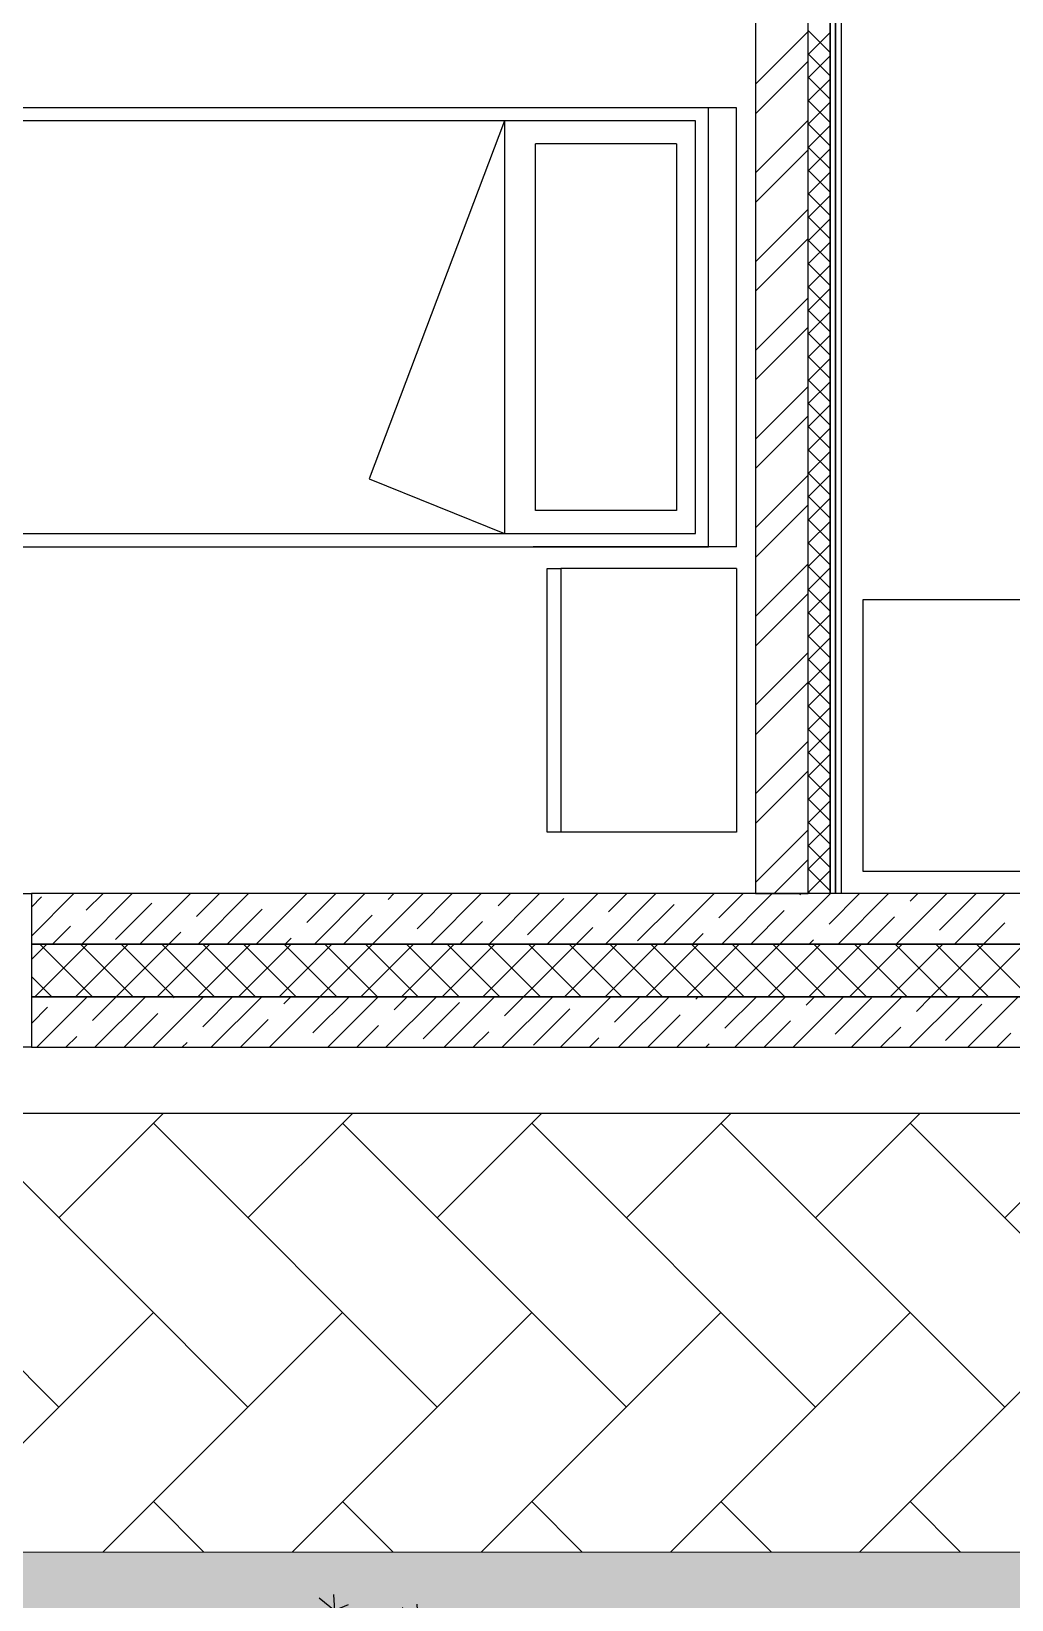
# Model space of a CAD drawing. Header units: millimetres. Extents: x 53645 to 137188, y 78097 to 135533.
# Drawn here: x 70531 to 72765, y 83594 to 87167 of the extents above; entities that cross this region are included whole.
import ezdxf

# ---------------------------------------------------------------- set-up
doc = ezdxf.new("R2010")
doc.units = ezdxf.units.MM
for name, color, linetype, lineweight in [('GP-graas', 94, 'Continuous', 9), ('GP-POKRITIE1', 7, 'Continuous', 9), ('stair1', 7, 'Continuous', 15)]:
    doc.layers.add(name, color=color, linetype=linetype, lineweight=lineweight)
doc.layers.add('line 1 GP', color=90, linetype='Continuous', lineweight=0, plot=False)
doc.layers.add('tree', color=67, linetype='Continuous')

# ---------------------------------------------------------------- blocks, each defined once
blk = doc.blocks.new('_F85QCL')
at = {"color": 0}
for p, q in [((70.8, 224.4), (55, 200.3)), ((60.6, 226.2), (67.1, 201.2)), ((12.9, 218.4), (-2.8, 194.3)), ((2.7, 220.3), (9.2, 195.3)), ((43.9, 215), (28.2, 190.9)), ((33.7, 216.8), (40.2, 191.8)), ((52.3, 214.2), (75.4, 212.3)), ((104.1, 213.3), (88.4, 189.2)), ((94, 215.1), (100.4, 190.1)), ((-47.3, 206.4), (-63, 182.3)), ((-57.5, 208.2), (-51, 183.2)), ((-5.9, 199.6), (0.6, 174.6)), ((-5.6, 208.2), (17.6, 206.4)), ((25.4, 204.8), (48.5, 202.9)), ((85.6, 203.1), (108.8, 201.2)), ((-85.2, 189.2), (-100.9, 165.1)), ((-95.3, 191), (-88.9, 166)), ((-65.8, 196.2), (-42.7, 194.3)), ((-14.2, 187.6), (9, 185.7)), ((4.3, 197.8), (-11.4, 173.7)), ((-103.7, 179), (-80.5, 177.1)), ((-41.7, 173.8), (-18.6, 172)), ((-23.2, 184), (-39, 159.9)), ((-33.4, 185.9), (-26.9, 160.9)), ((-124.7, 170.3), (-140.5, 146.2)), ((-134.9, 172.1), (-128.4, 147.1)), ((-76.4, 161.8), (-69.9, 136.8)), ((64.6, 166.8), (48.8, 142.7)), ((54.4, 168.7), (60.9, 143.7)), ((102.4, 163.4), (86.7, 139.3)), ((92.2, 165.2), (98.7, 140.2)), ((140.3, 163.4), (124.5, 139.3)), ((130.1, 165.2), (136.6, 140.2)), ((173, 166.8), (157.2, 142.7)), ((162.8, 168.7), (169.3, 143.7)), ((-143.3, 160.1), (-120.1, 158.2)), ((-84.8, 149.8), (-61.6, 147.9)), ((-66.2, 159.9), (-82, 135.9)), ((46, 156.6), (69.2, 154.8)), ((83.9, 153.2), (107.1, 151.3)), ((121.8, 153.2), (144.9, 151.3)), ((154.4, 156.6), (177.6, 154.8)), ((-109.2, 130.7), (-125, 106.6)), ((-119.4, 132.6), (-113, 107.6)), ((155.8, 134.1), (140, 110.1)), ((145.6, 136), (152.1, 111)), ((-160.7, 111.9), (-154.3, 86.9)), ((-127.8, 120.5), (-104.6, 118.7)), ((-30.1, 118.7), (-45.8, 94.6)), ((-40.3, 120.5), (-33.8, 95.5)), ((47.5, 111.9), (54, 86.9)), ((102.4, 118.7), (86.7, 94.6)), ((92.2, 120.5), (98.7, 95.5)), ((137.2, 124), (160.4, 122.1)), ((180.3, 111.9), (203.4, 110.1)), ((198.8, 122.1), (183, 98)), ((188.6, 124), (195.1, 99)), ((-169.1, 99.9), (-145.9, 98)), ((-150.5, 110.1), (-166.3, 86)), ((-48.6, 108.5), (-25.5, 106.6)), ((39.1, 99.9), (62.3, 98)), ((57.7, 110.1), (41.9, 86)), ((83.9, 108.5), (107.1, 106.6)), ((245.3, 106.6), (229.5, 82.6)), ((235.1, 108.5), (241.6, 83.5)), ((-9.4, 87.7), (-25.2, 63.6)), ((-19.6, 89.6), (-13.1, 64.6)), ((124.8, 96.3), (109, 72.2)), ((114.6, 98.2), (121.1, 73.2)), ((191.9, 96.3), (176.2, 72.2)), ((181.7, 98.2), (188.2, 73.2)), ((226.7, 96.4), (249.9, 94.6)), ((-171.2, 79.1), (-187, 55)), ((-181.4, 81), (-174.9, 56)), ((-28, 77.5), (-4.8, 75.7)), ((106.3, 86.1), (129.4, 84.3)), ((155.8, 82.6), (140, 58.5)), ((145.6, 84.4), (152.1, 59.4)), ((173.4, 86.1), (196.5, 84.3)), ((-189.7, 68.9), (-166.6, 67.1)), ((137.2, 72.4), (160.4, 70.5)), ((210.8, 63.6), (195.1, 39.6)), ((200.6, 65.5), (207.1, 40.5)), ((228.2, 62), (234.7, 37)), ((-160.7, 50), (-154.3, 25)), ((192.3, 53.4), (215.5, 51.6)), ((219.8, 50), (243, 48.2)), ((238.4, 60.2), (222.6, 36.1)), ((-212.4, 38), (-205.9, 13)), ((-169.1, 38), (-145.9, 36.1)), ((-150.5, 48.2), (-166.3, 24.1)), ((76.7, 38), (83.2, 13)), ((157.6, 38), (164.1, 13)), ((-220.7, 25.9), (-197.5, 24.1)), ((-202.2, 36.1), (-217.9, 12)), ((-97.2, 25.8), (-113, 1.7)), ((-107.4, 27.7), (-100.9, 2.6)), ((68.4, 25.9), (91.6, 24.1)), ((86.9, 36.1), (71.2, 12)), ((149.3, 25.9), (172.5, 24.1)), ((167.8, 36.1), (152.1, 12)), ((200.6, 25.9), (207.1, 0.9)), ((-115.7, 15.6), (-92.6, 13.8)), ((192.3, 13.9), (215.5, 12)), ((210.8, 24.1), (195.1, 0)), ((245.3, 5.2), (229.5, -18.9)), ((235.1, 7), (241.6, -18)), ((-179.8, -5.2), (-195.6, -29.2)), ((-190, -3.3), (-183.5, -28.3)), ((52.5, -10.3), (36.8, -34.4)), ((42.3, -8.5), (48.8, -33.5)), ((191.9, -10.3), (176.2, -34.4)), ((181.7, -8.5), (188.2, -33.5)), ((226.7, -5), (249.9, -6.9)), ((-198.3, -15.3), (-175.2, -17.2)), ((34, -20.5), (57.2, -22.4)), ((173.4, -20.5), (196.5, -22.4)), ((-14.6, -27.5), (-30.4, -51.6)), ((-24.8, -25.7), (-18.3, -50.7)), ((143.9, -36), (150.3, -61)), ((-193.6, -41.3), (-209.3, -65.3)), ((-203.8, -39.4), (-197.3, -64.4)), ((-33.1, -37.7), (-10, -39.6)), ((135.5, -48), (158.7, -49.9)), ((154.1, -37.8), (138.3, -61.9)), ((222.9, -43), (207.1, -67.1)), ((212.7, -41.1), (219.2, -66.1)), ((-212.1, -51.5), (-188.9, -53.3)), ((-140.2, -53.3), (-156, -77.4)), ((-150.4, -51.5), (-143.9, -76.5)), ((204.4, -53.2), (227.5, -55)), ((253.9, -55), (238.1, -79.1)), ((243.7, -53.2), (250.2, -78.2)), ((-158.8, -63.5), (-135.6, -65.3)), ((169.5, -68.8), (153.8, -92.9)), ((159.3, -66.9), (165.8, -91.9)), ((235.3, -65.2), (258.5, -67.1)), ((-183.2, -82.5), (-199, -106.6)), ((-193.4, -80.7), (-187, -105.7)), ((-93.8, -84.3), (-109.5, -108.3)), ((-104, -82.4), (-97.5, -107.4)), ((86.9, -77.4), (71.2, -101.5)), ((76.7, -75.5), (83.2, -100.5)), ((151, -79), (174.2, -80.8)), ((-201.8, -92.7), (-178.6, -94.6)), ((-112.3, -94.5), (-89.1, -96.3)), ((-19.6, -97.9), (-13.1, -122.9)), ((68.4, -87.6), (91.6, -89.4)), ((216, -92.9), (200.3, -116.9)), ((205.8, -91), (212.3, -116)), ((-136.8, -108.3), (-152.5, -132.4)), ((-147, -106.5), (-140.5, -131.5)), ((-28, -109.9), (-4.8, -111.8)), ((-9.4, -99.7), (-25.2, -123.8)), ((126.5, -104.9), (110.8, -129)), ((116.3, -103), (122.8, -128.1)), ((197.5, -103), (220.6, -104.9)), ((-155.3, -118.5), (-132.1, -120.4)), ((108, -115.1), (131.1, -116.9)), ((174.7, -120.4), (158.9, -144.5)), ((164.5, -118.5), (171, -143.5)), ((-57.6, -134.1), (-73.4, -158.2)), ((-67.8, -132.3), (-61.3, -157.3)), ((156.2, -130.6), (179.3, -132.4)), ((-119.6, -147.9), (-135.3, -172)), ((-129.8, -146), (-123.3, -171)), ((-76.2, -144.3), (-53, -146.2)), ((50.8, -147.9), (35, -172)), ((40.6, -146), (47.1, -171)), ((-138.1, -158.1), (-114.9, -159.9)), ((32.3, -158.1), (55.4, -159.9)), ((-98.8, -173.6), (-92.3, -198.6)), ((-14.6, -170.3), (-30.4, -194.3)), ((-24.8, -168.4), (-18.3, -193.4)), ((86.9, -170.3), (71.2, -194.3)), ((76.7, -168.4), (83.2, -193.4)), ((-107.1, -185.6), (-84, -187.4)), ((-88.6, -175.4), (-104.3, -199.5)), ((-62.8, -182.3), (-78.5, -206.4)), ((-73, -180.4), (-66.5, -205.4)), ((-33.1, -180.4), (-10, -182.3)), ((68.4, -180.4), (91.6, -182.3)), ((138.6, -184), (122.8, -208.1)), ((128.4, -182.2), (134.9, -207.2)), ((-81.3, -192.5), (-58.1, -194.3)), ((120, -194.2), (143.2, -196)), ((-31.8, -208.1), (-47.6, -232.2)), ((-42, -206.2), (-35.5, -231.2)), ((68.1, -209.7), (74.6, -234.7)), ((-50.3, -218.3), (-27.2, -220.1)), ((31.9, -215), (16.1, -239)), ((21.7, -213.1), (28.2, -238.1)), ((59.8, -221.7), (83, -223.6)), ((78.3, -211.5), (62.6, -235.6)), ((13.3, -225.2), (36.5, -227))]:
    blk.add_line(p, q, dxfattribs=at)
blk = doc.blocks.new('bed')
at = {"color": 0, "ltscale": 20}
for p, q in [((25893.6, 70641.3), (25893.6, 69641.3)), ((27893.6, 70641.3), (25893.6, 70641.3)), ((27893.6, 69641.3), (27893.6, 70641.3)), ((27957.1, 70641.3), (27893.6, 70641.3)), ((27957.1, 69641.3), (27957.1, 70641.3)), ((27863.6, 70611.3), (26023.6, 70611.3)), ((27428.7, 70611.3), (27120.6, 69796.1)), ((27428.7, 70611.3), (27428.7, 69671.3)), ((27863.6, 69671.3), (27863.6, 70611.3)), ((27499.2, 69723.6), (27499.2, 70559.1)), ((27820.7, 70559.1), (27499.2, 70559.1)), ((27820.7, 70559.1), (27820.7, 69723.6)), ((25923.6, 70511.3), (25923.6, 69771.3)), ((27120.6, 69796.1), (27428.7, 69671.3)), ((27820.7, 69723.6), (27499.2, 69723.6)), ((26023.6, 69671.3), (27863.6, 69671.3)), ((25893.6, 69641.3), (27893.6, 69641.3)), ((27893.6, 69641.3), (27493.6, 69641.3)), ((27957.1, 69641.3), (27893.6, 69641.3))]:
    blk.add_line(p, q, dxfattribs=at)
for centre, start, end in [((26023.6, 70511.3), 90, 180), ((26023.6, 69771.3), 180, 270)]:
    blk.add_arc(centre, 100, start, end, dxfattribs=at)
blk = doc.blocks.new('3432')
at = {"color": 0}
for p, q in [((-6963.9, 1240.3), (-7363.9, 1240.3)), ((-7363.9, 1240.3), (-7363.9, 640.3)), ((-6963.9, 1240.3), (-6963.9, 640.3)), ((-6963.9, 640.3), (-7363.9, 640.3))]:
    blk.add_line(p, q, dxfattribs=at)
for points in [[(-6920.4, 3829.5), (-6920.4, 500)], [(-6800.4, 500), (-6800.4, 2729.5)], [(-6800.4, 565.1), (-6800.4, 2729.5)], [(-6750.4, 2729.5), (-6750.4, 500)], [(-6750.4, 500), (-6750.4, 2729.5)], [(-6737.9, 2729.5), (-6737.9, 500)], [(-6737.9, 500), (-6737.9, 2729.5)], [(-6725.4, 2729.5), (-6725.4, 500)], [(-6750.4, 2415.8), (-6800.4, 2465.8)], [(-6920.4, 2343.6), (-6800.4, 2463.6)], [(-6800.4, 2411.6), (-6750.4, 2461.6)], [(-6920.4, 2276.2), (-6800.4, 2396.2)], [(-6750.4, 2362.7), (-6800.4, 2412.7)], [(-6800.4, 2358.6), (-6750.4, 2408.6)], [(-6750.4, 2309.7), (-6800.4, 2359.7)], [(-6800.4, 2305.5), (-6750.4, 2355.5)], [(-6750.4, 2256.7), (-6800.4, 2306.7)], [(-6800.4, 2252.5), (-6750.4, 2302.5)], [(-6920.4, 2141.5), (-6800.4, 2261.5)], [(-6750.4, 2203.7), (-6800.4, 2253.7)], [(-6800.4, 2199.5), (-6750.4, 2249.5)], [(-6920.4, 2074.1), (-6800.4, 2194.1)], [(-6750.4, 2150.6), (-6800.4, 2200.6)], [(-6800.4, 2146.4), (-6750.4, 2196.4)], [(-6750.4, 2097.6), (-6800.4, 2147.6)], [(-6800.4, 2093.4), (-6750.4, 2143.4)], [(-6750.4, 2044.6), (-6800.4, 2094.6)], [(-6800.4, 2040.4), (-6750.4, 2090.4)], [(-6920.4, 1939.4), (-6800.4, 2059.4)], [(-6750.4, 1991.5), (-6800.4, 2041.5)], [(-6800.4, 1987.3), (-6750.4, 2037.3)], [(-6920.4, 1872.1), (-6800.4, 1992.1)], [(-6750.4, 1938.5), (-6800.4, 1988.5)], [(-6800.4, 1934.3), (-6750.4, 1984.3)], [(-6750.4, 1885.5), (-6800.4, 1935.5)], [(-6800.4, 1881.3), (-6750.4, 1931.3)], [(-6750.4, 1832.4), (-6800.4, 1882.4)], [(-6800.4, 1828.2), (-6750.4, 1878.2)], [(-6920.4, 1737.4), (-6800.4, 1857.4)], [(-6750.4, 1779.4), (-6800.4, 1829.4)], [(-6800.4, 1775.2), (-6750.4, 1825.2)], [(-6920.4, 1670), (-6800.4, 1790)], [(-6750.4, 1726.4), (-6800.4, 1776.4)], [(-6800.4, 1722.2), (-6750.4, 1772.2)], [(-6750.4, 1673.3), (-6800.4, 1723.3)], [(-6800.4, 1669.1), (-6750.4, 1719.1)], [(-6920.4, 1535.3), (-6800.4, 1655.3)], [(-6750.4, 1620.3), (-6800.4, 1670.3)], [(-6800.4, 1616.1), (-6750.4, 1666.1)], [(-6750.4, 1567.3), (-6800.4, 1617.3)], [(-6800.4, 1563.1), (-6750.4, 1613.1)], [(-6920.4, 1468), (-6800.4, 1588)], [(-6750.4, 1514.2), (-6800.4, 1564.2)], [(-6800.4, 1510), (-6750.4, 1560)], [(-6750.4, 1461.2), (-6800.4, 1511.2)], [(-6800.4, 1457), (-6750.4, 1507)], [(-6920.4, 1333.3), (-6800.4, 1453.3)], [(-6750.4, 1408.2), (-6800.4, 1458.2)], [(-6800.4, 1404), (-6750.4, 1454)], [(-6750.4, 1355.1), (-6800.4, 1405.1)], [(-6800.4, 1350.9), (-6750.4, 1400.9)], [(-6920.4, 1265.9), (-6800.4, 1385.9)], [(-6750.4, 1302.1), (-6800.4, 1352.1)], [(-6800.4, 1297.9), (-6750.4, 1347.9)], [(-6750.4, 1249.1), (-6800.4, 1299.1)], [(-6800.4, 1244.9), (-6750.4, 1294.9)], [(-6920.4, 1131.2), (-6800.4, 1251.2)], [(-6750.4, 1196), (-6800.4, 1246)], [(-6800.4, 1191.8), (-6750.4, 1241.8)], [(-6920.4, 1063.9), (-6800.4, 1183.9)], [(-6750.4, 1143), (-6800.4, 1193)], [(-6800.4, 1138.8), (-6750.4, 1188.8)], [(-6750.4, 1090), (-6800.4, 1140)], [(-6800.4, 1085.8), (-6750.4, 1135.8)], [(-6750.4, 1036.9), (-6800.4, 1086.9)], [(-6800.4, 1032.7), (-6750.4, 1082.7)], [(-6920.4, 929.2), (-6800.4, 1049.2)], [(-6750.4, 983.9), (-6800.4, 1033.9)], [(-6800.4, 979.7), (-6750.4, 1029.7)], [(-6920.4, 861.8), (-6800.4, 981.8)], [(-6750.4, 930.9), (-6800.4, 980.9)], [(-6800.4, 926.7), (-6750.4, 976.7)], [(-6750.4, 877.8), (-6800.4, 927.8)], [(-6800.4, 873.6), (-6750.4, 923.6)], [(-6750.4, 824.8), (-6800.4, 874.8)], [(-6800.4, 820.6), (-6750.4, 870.6)], [(-6920.4, 727.1), (-6800.4, 847.1)], [(-6750.4, 771.8), (-6800.4, 821.8)], [(-6800.4, 767.6), (-6750.4, 817.6)], [(-6920.4, 659.8), (-6800.4, 779.8)], [(-6750.4, 718.7), (-6800.4, 768.7)], [(-6800.4, 714.5), (-6750.4, 764.5)], [(-6750.4, 665.7), (-6800.4, 715.7)], [(-6800.4, 661.5), (-6750.4, 711.5)], [(-6920.4, 525.1), (-6800.4, 645.1)], [(-6750.4, 612.7), (-6800.4, 662.7)], [(-6800.4, 608.5), (-6750.4, 658.5)], [(-6750.4, 559.6), (-6800.4, 609.6)], [(-6878.1, 500), (-6800.4, 577.7)], [(-6800.4, 555.4), (-6750.4, 605.4)], [(-6800.4, 500), (-6800.4, 565.1)], [(-6750.4, 506.6), (-6800.4, 556.6)], [(-6800.4, 502.4), (-6750.4, 552.4)], [(-6796.9, 500), (-6800.4, 503.6)], [(-8570.4, 403), (-8473.4, 500)], [(-3950.5, 500), (-8570.4, 500)], [(-8570.4, 500), (-8570.4, 385)], [(-8570.4, 469.2), (-8547.3, 492.4)], [(-8455.8, 385), (-8340.8, 500)], [(-8445.2, 461.9), (-8407.1, 500)], [(-8378.9, 395.6), (-8296.1, 478.5)], [(-8323.2, 385), (-8208.2, 500)], [(-8194, 448), (-8141.9, 500)], [(-8190.6, 385), (-8075.6, 500)], [(-8124.3, 385), (-8044.8, 464.5)], [(-8058, 385), (-7943, 500)], [(-7942.7, 434), (-7876.8, 500)], [(-7925.5, 385), (-7810.5, 500)], [(-7792.9, 385), (-7677.9, 500)], [(-7757.8, 486.4), (-7744.2, 500)], [(-7691.5, 420.1), (-7611.6, 500)], [(-7660.3, 385), (-7545.3, 500)], [(-7527.7, 385), (-7412.7, 500)], [(-7506.5, 472.5), (-7479, 500)], [(-7440.2, 406.2), (-7357.4, 489.1)], [(-7395.1, 385), (-7280.1, 500)], [(-7262.6, 385), (-7147.6, 500)], [(-7255.3, 458.6), (-7213.8, 500)], [(-7189, 392.3), (-7106.1, 475.1)], [(-7130, 385), (-7015, 500)], [(-7004, 444.6), (-6948.7, 500)], [(-6997.4, 385), (-6882.4, 500)], [(-6920.4, 500), (-6800.4, 500)], [(-6864.8, 385), (-6749.8, 500)], [(-6819.1, 497), (-6816.1, 500)], [(-6750.4, 500), (-6800.4, 500)], [(-6752.8, 430.7), (-6683.5, 500)], [(-6737.9, 500), (-6750.4, 500)], [(-6725.4, 500), (-6737.9, 500)], [(-6732.2, 385), (-6617.2, 500)], [(-6599.6, 385), (-6484.6, 500)], [(-6567.8, 483.1), (-6550.9, 500)], [(-6501.5, 416.8), (-6418.7, 499.7)], [(-6467.1, 385), (-6352.1, 500)], [(-7859.2, 385), (-7793.6, 450.6)], [(-7594, 385), (-7542.3, 436.7)], [(-6931.1, 385), (-6854.9, 461.2)], [(-6665.9, 385), (-6603.6, 447.3)], [(-6400.8, 385), (-6352.4, 433.4)], [(-8522.1, 385), (-8481, 426.1)], [(-8256.9, 385), (-8229.8, 412.2)], [(-7991.8, 385), (-7978.5, 398.2)], [(-7328.8, 385), (-7291.1, 422.8)], [(-7063.7, 385), (-7039.8, 408.8)], [(-6798.5, 385), (-6788.6, 394.9)], [(-8570.4, 349.9), (-8535.3, 385)], [(-3950.5, 385), (-8570.4, 385)], [(-8570.4, 385), (-8570.4, 265)], [(-8570.4, 385), (-3950.5, 385)], [(-8562.5, 265), (-8442.5, 385)], [(-8431.3, 265), (-8551.3, 385)], [(-8469.7, 265), (-8349.7, 385)], [(-8338.5, 265), (-8458.5, 385)], [(-8376.9, 265), (-8256.9, 385)], [(-8245.7, 265), (-8365.7, 385)], [(-8284.1, 265), (-8164.1, 385)], [(-8152.9, 265), (-8272.9, 385)], [(-8191.3, 265), (-8071.3, 385)], [(-8060.1, 265), (-8180.1, 385)], [(-8098.5, 265), (-7978.5, 385)], [(-7967.3, 265), (-8087.3, 385)], [(-8005.7, 265), (-7885.7, 385)], [(-7874.4, 265), (-7994.4, 385)], [(-7912.9, 265), (-7792.9, 385)], [(-7781.6, 265), (-7901.6, 385)], [(-7820.1, 265), (-7700.1, 385)], [(-7688.8, 265), (-7808.8, 385)], [(-7727.3, 265), (-7607.3, 385)], [(-7596, 265), (-7716, 385)], [(-7634.5, 265), (-7514.5, 385)], [(-7503.2, 265), (-7623.2, 385)], [(-7541.7, 265), (-7421.7, 385)], [(-7410.4, 265), (-7530.4, 385)], [(-7448.8, 265), (-7328.8, 385)], [(-7317.6, 265), (-7437.6, 385)], [(-7356, 265), (-7236, 385)], [(-7224.8, 265), (-7344.8, 385)], [(-7263.2, 265), (-7143.2, 385)], [(-7132, 265), (-7252, 385)], [(-7170.4, 265), (-7050.4, 385)], [(-7039.2, 265), (-7159.2, 385)], [(-7077.6, 265), (-6957.6, 385)], [(-6946.4, 265), (-7066.4, 385)], [(-6984.8, 265), (-6864.8, 385)], [(-6853.6, 265), (-6973.6, 385)], [(-6892, 265), (-6772, 385)], [(-6760.8, 265), (-6880.8, 385)], [(-6799.2, 265), (-6679.2, 385)], [(-6667.9, 265), (-6787.9, 385)], [(-6706.4, 265), (-6586.4, 385)], [(-6575.1, 265), (-6695.1, 385)], [(-6613.6, 265), (-6493.6, 385)], [(-6482.3, 265), (-6602.3, 385)], [(-6520.8, 265), (-6400.8, 385)], [(-6389.5, 265), (-6509.5, 385)], [(-6428, 265), (-6308, 385)], [(-6296.7, 265), (-6416.7, 385)], [(-8524.1, 265), (-8570.4, 311.3)], [(-3950.5, 265), (-8570.4, 265)], [(-8570.4, 265), (-8570.4, 150)], [(-8570.4, 265), (-3950.5, 265)], [(-8558.2, 150), (-8443.2, 265)], [(-8431.3, 210.6), (-8376.9, 265)], [(-8425.6, 150), (-8310.6, 265)], [(-8293, 150), (-8178, 265)], [(-8246.3, 263), (-8244.3, 265)], [(-8180, 196.7), (-8111.8, 265)], [(-8160.5, 150), (-8045.5, 265)], [(-8027.9, 150), (-7912.9, 265)], [(-7995.1, 249.1), (-7979.2, 265)], [(-7928.8, 182.8), (-7846.6, 265)], [(-7895.3, 150), (-7780.3, 265)], [(-7762.7, 150), (-7647.7, 265)], [(-7743.8, 235.2), (-7714, 265)], [(-7677.6, 168.9), (-7594.7, 251.7)], [(-7630.1, 150), (-7515.1, 265)], [(-7497.6, 150), (-7382.6, 265)], [(-7492.6, 221.2), (-7448.8, 265)], [(-7365, 150), (-7250, 265)], [(-7241.4, 207.3), (-7183.7, 265)], [(-7232.4, 150), (-7117.4, 265)], [(-7099.8, 150), (-6984.8, 265)], [(-7056.4, 259.7), (-7051.1, 265)], [(-6990.1, 193.4), (-6918.5, 265)], [(-6967.2, 150), (-6852.2, 265)], [(-6834.6, 150), (-6719.6, 265)], [(-6805.2, 245.8), (-6785.9, 265)], [(-6738.9, 179.5), (-6656, 262.3)], [(-6702.1, 150), (-6587.1, 265)], [(-6569.5, 150), (-6454.5, 265)], [(-6553.9, 231.8), (-6520.8, 265)], [(-6436.9, 150), (-6321.9, 265)], [(-8570.4, 204.1), (-8533.4, 241.1)], [(-8359.3, 150), (-8282.1, 227.2)], [(-7426.3, 155), (-7343.4, 237.8)], [(-7166.1, 150), (-7092.2, 223.9)], [(-6487.6, 165.6), (-6404.8, 248.4)], [(-8094.2, 150), (-8030.9, 213.3)], [(-7829, 150), (-7779.6, 199.4)], [(-7563.8, 150), (-7528.4, 185.4)], [(-6900.9, 150), (-6841, 210)], [(-6635.8, 150), (-6589.7, 196.1)], [(-6370.6, 150), (-6338.5, 182.1)], [(-16750.5, 150), (-16750.5, 0), (0, 0), (0, 150)], [(-8570.4, 150), (-3950.5, 150)], [(-8491.9, 150), (-8467.1, 174.8)], [(-8226.8, 150), (-8215.8, 160.9)], [(-7298.7, 150), (-7277.2, 171.5)], [(-7033.5, 150), (-7025.9, 157.6)]]:
    blk.add_lwpolyline(points, dxfattribs=at)
for points in [[(-7363.9, 640.3), (-7395.3, 640.3), (-7395.3, 1240.3), (-7363.9, 1240.3)], [(-6675.4, 1170), (-4350.5, 1170), (-4350.5, 550), (-6675.4, 550)], [(-10170.4, 500), (-8570.4, 500), (-8570.4, 150), (-10170.4, 150)]]:
    blk.add_lwpolyline(points, close=True, dxfattribs=at)
blk.add_blockref('bed', (-34921, -68351.1), dxfattribs=at)

msp = doc.modelspace()

# ---------------------------------------------------------------- hatches: boundary and pattern name
at = {"layer": 'GP-graas', "ltscale": 100}
h = msp.add_hatch(dxfattribs=at)
h.set_pattern_fill('GRASS', color=256, scale=15)
h.set_pattern_definition([(90, (91714.96, -74594.3), (-269.4077, 269.4077), [71.4375, -467.3779]), (45, (91714.96, -74594.3), (-269.4077, 269.4077), [71.4375, -309.5625]), (135, (91714.96, -74594.3), (-269.4077, -269.4077), [71.4375, -309.5625])])
h.paths.add_polyline_path([(73026, 96352.8), (77926, 96352.8), (77926, 95352.8), (89486.2, 95352.8), (91055.3, 97732.8), (59227.9, 97196.4), (55227.9, 78896.4), (81450.5, 78459.4), (81139.4, 81744.2), (83067.3, 84852.8), (80101, 84852.8), (80100.6, 83702.8), (59350.8, 83702.8), (59350.8, 84702.8), (59350.8, 85002.8), (59350.8, 85302.8), (59350.8, 85602.8), (59350.8, 89827.7), (59350.8, 94352.8), (61350.8, 94352.8), (61350.8, 95352.8), (73026, 95352.8)])
at = {"layer": 'GP-POKRITIE1', "ltscale": 100}
h = msp.add_hatch(dxfattribs=at)
h.set_pattern_fill('AR-HBONE', color=252, scale=3, angle=90)
h.set_pattern_definition([(135, (91714.96, -74594.3), (-431.0523, 7e-14), [914.4, -304.8]), (225, (91499.43, -74378.8), (-431.0523, 7e-14), [914.4, -304.8])])
h.paths.add_polyline_path([(61350.8, 95352.7), (73026, 95352.9), (73026, 96202.8), (77926, 96202.8), (77926, 95352.8), (89579.3, 95352.8), (83067.3, 84852.8), (80101, 84852.8), (80101, 83702.8), (59350.8, 83702.5), (59350.8, 84702.8), (76101.3, 84702.8), (76200.8, 84702.8), (79101.6, 84702.8), (79101.6, 87352.8), (83151.2, 87352.8), (83151.3, 88102.8), (83001.5, 88102.8), (83001.5, 93602.8), (83151.5, 93602.8), (83151.5, 94352.8), (76926.8, 94352.8), (76926.7, 95202.8), (73926.3, 95202.8), (73926.3, 94352.9), (61350.8, 94352.7)])

# ---------------------------------------------------------------- linework, layer by layer
at = {"layer": 'line 1 GP', "ltscale": 100}
msp.add_lwpolyline([(73026, 96202.8), (77926, 96202.8), (77926, 95352.8), (89486.2, 95352.8), (91055.3, 97732.8), (59227.9, 97196.4), (55227.9, 78896.4), (81450.5, 78459.4), (81139.4, 81744.2), (83067.3, 84852.8), (80101, 84852.8), (80100.6, 83702.8), (59350.8, 83702.8), (59350.8, 84702.8), (59350.8, 85002.8), (59350.8, 85302.8), (59350.8, 85602.8), (59350.8, 89827.7), (59350.8, 94352.8), (61350.8, 94352.8), (61350.8, 95352.8), (73026, 95352.8)], close=True, dxfattribs=at)
at = {"layer": 'stair1', "ltscale": 75}
msp.add_lwpolyline([(59350.8, 84702.8), (59350.8, 83702.8), (80100.6, 83702.8), (80101, 84852.8), (83067.3, 84852.8), (89579.3, 95352.8), (77926, 95352.8), (77926, 96202.8), (73026, 96202.8), (73026, 95352.8), (61350.8, 95352.8), (61350.8, 94352.8)], dxfattribs=at)

# ---------------------------------------------------------------- block references
at = {"layer": 'tree', "lineweight": 0, "xscale": -2.879999999997184, "yscale": 2.880000000000109, "zscale": 2.88, "rotation": 197.8362192757367}
msp.add_blockref('_F85QCL', (71223.1, 82896.9), dxfattribs=at)

# ---------------------------------------------------------------- next in the draw order: block references
msp.add_blockref('3432', (79101.6, 84702.8))

doc.saveas('drawing.dxf')
